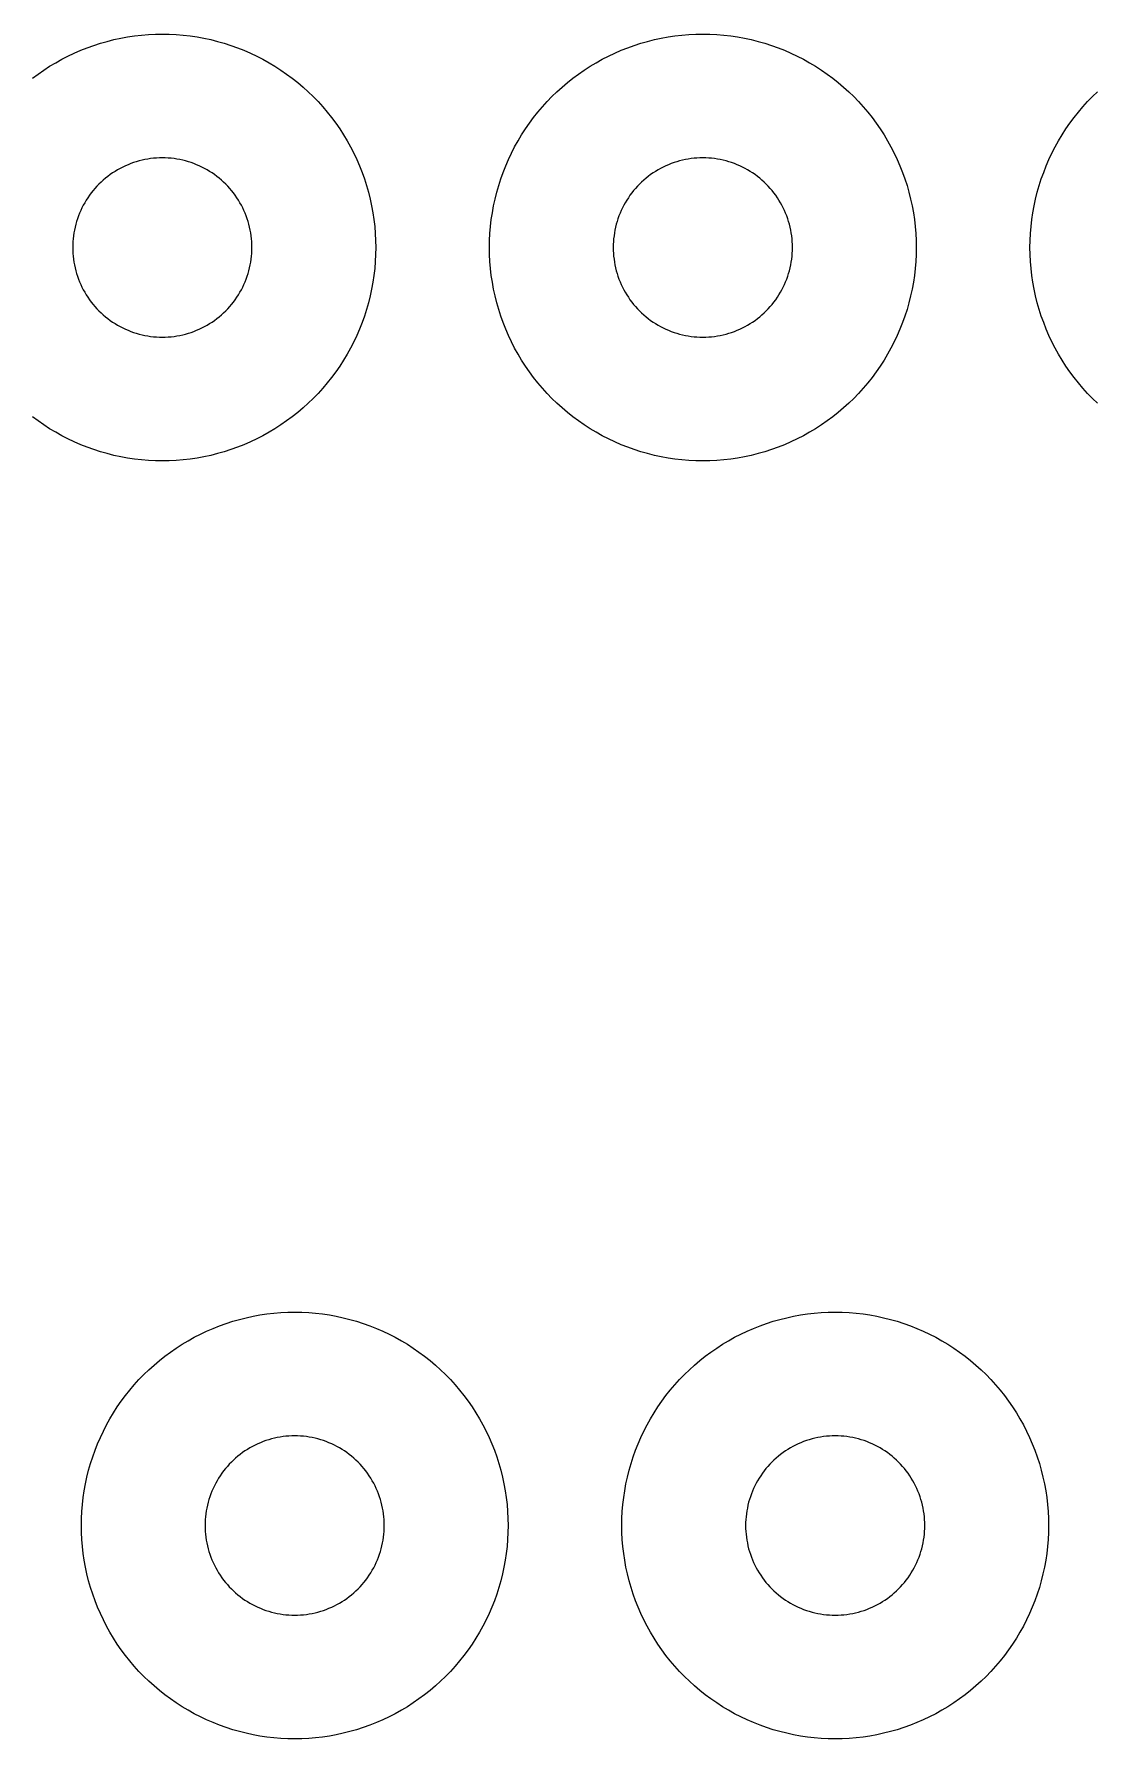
# Model space of a CAD drawing. Header units: millimetres. Extents: x 0 to 471, y 12 to 280.
# Drawn here: x 359.3 to 396.6, y 11.6 to 71.5 of the extents above; entities that cross this region are included whole.
import ezdxf

# ---------------------------------------------------------------- set-up
doc = ezdxf.new("R2010")
doc.units = ezdxf.units.MM
doc.layers.add('CUT', color=1, linetype='Continuous')

msp = doc.modelspace()

# ---------------------------------------------------------------- linework, layer by layer
at = {"layer": 'CUT'}
for points in [[(359.281, 69.994), (359.478, 70.14), (359.68, 70.28), (359.886, 70.413), (360.097, 70.539), (360.311, 70.658), (360.53, 70.77), (360.752, 70.875), (360.977, 70.973), (361.205, 71.063), (361.436, 71.145), (361.67, 71.221), (361.906, 71.288), (362.144, 71.348), (362.384, 71.399), (362.625, 71.443), (362.868, 71.479), (363.112, 71.507), (363.356, 71.527), (363.601, 71.54), (363.847, 71.544), (364.092, 71.54), (364.337, 71.527), (364.582, 71.507), (364.826, 71.479), (365.069, 71.443), (365.31, 71.399), (365.55, 71.348), (365.788, 71.288), (366.024, 71.221), (366.258, 71.145), (366.489, 71.063), (366.717, 70.973), (366.942, 70.875), (367.164, 70.77), (367.382, 70.658), (367.597, 70.539), (367.807, 70.413), (368.014, 70.28), (368.215, 70.14), (368.413, 69.994), (368.605, 69.841), (368.792, 69.682), (368.974, 69.518), (369.15, 69.347), (369.321, 69.17), (369.486, 68.989), (369.644, 68.801), (369.797, 68.609), (369.943, 68.412), (370.083, 68.21), (370.216, 68.004), (370.342, 67.794), (370.461, 67.579), (370.573, 67.361), (370.678, 67.139), (370.776, 66.914), (370.866, 66.685), (370.949, 66.454), (371.024, 66.221), (371.091, 65.985), (371.151, 65.747), (371.203, 65.507), (371.247, 65.265), (371.283, 65.022), (371.311, 64.779), (371.331, 64.534), (371.343, 64.289), (371.347, 64.044), (371.343, 63.798), (371.343, 63.798), (371.331, 63.553), (371.311, 63.308), (371.283, 63.065), (371.247, 62.822), (371.203, 62.58), (371.151, 62.34), (371.091, 62.102), (371.024, 61.866), (370.949, 61.633), (370.866, 61.402), (370.776, 61.173), (370.678, 60.948), (370.573, 60.726), (370.461, 60.508), (370.342, 60.294), (370.216, 60.083), (370.083, 59.877), (369.943, 59.675), (369.797, 59.478), (369.644, 59.286), (369.486, 59.098), (369.321, 58.917), (369.15, 58.74), (368.974, 58.57), (368.792, 58.405), (368.605, 58.246), (368.413, 58.093), (368.215, 57.947), (368.014, 57.808), (367.807, 57.675), (367.597, 57.548), (367.382, 57.429), (367.164, 57.317), (366.942, 57.212), (366.717, 57.114), (366.489, 57.024), (366.258, 56.942), (366.024, 56.866), (365.788, 56.799), (365.55, 56.739), (365.31, 56.688), (365.069, 56.644), (364.826, 56.608), (364.582, 56.58), (364.337, 56.56), (364.092, 56.548), (363.847, 56.544), (363.601, 56.548), (363.356, 56.56), (363.112, 56.58), (362.868, 56.608), (362.625, 56.644), (362.384, 56.688), (362.144, 56.739), (361.906, 56.799), (361.67, 56.866), (361.436, 56.942), (361.205, 57.024), (360.977, 57.114), (360.752, 57.212), (360.53, 57.317), (360.311, 57.429), (360.097, 57.548), (359.886, 57.675), (359.68, 57.808), (359.478, 57.947), (359.281, 58.093)], [(396.72, 58.57), (396.544, 58.74), (396.373, 58.917), (396.208, 59.098), (396.049, 59.286), (395.897, 59.478), (395.751, 59.675), (395.611, 59.877), (395.478, 60.083), (395.352, 60.294), (395.232, 60.508), (395.12, 60.726), (395.015, 60.948), (394.918, 61.173), (394.828, 61.402), (394.745, 61.633), (394.67, 61.866), (394.602, 62.102), (394.543, 62.34), (394.491, 62.58), (394.447, 62.822), (394.411, 63.065), (394.383, 63.308), (394.363, 63.553), (394.351, 63.798), (394.347, 64.044), (394.351, 64.289), (394.363, 64.534), (394.383, 64.779), (394.411, 65.022), (394.447, 65.265), (394.491, 65.507), (394.543, 65.747), (394.602, 65.985), (394.67, 66.221), (394.745, 66.454), (394.828, 66.685), (394.918, 66.914), (395.015, 67.139), (395.12, 67.361), (395.232, 67.579), (395.352, 67.794), (395.478, 68.004), (395.611, 68.21), (395.751, 68.412), (395.897, 68.609), (396.049, 68.801), (396.208, 68.989), (396.373, 69.17), (396.544, 69.347), (396.72, 69.518)]]:
    msp.add_lwpolyline(points, dxfattribs=at)
for points in [[(390.343, 63.798), (390.331, 63.553), (390.311, 63.308), (390.283, 63.065), (390.247, 62.822), (390.203, 62.58), (390.151, 62.34), (390.091, 62.102), (390.024, 61.866), (389.949, 61.633), (389.866, 61.402), (389.776, 61.173), (389.678, 60.948), (389.573, 60.726), (389.461, 60.508), (389.342, 60.294), (389.216, 60.083), (389.083, 59.877), (388.943, 59.675), (388.797, 59.478), (388.644, 59.286), (388.486, 59.098), (388.321, 58.917), (388.15, 58.74), (387.974, 58.57), (387.792, 58.405), (387.605, 58.246), (387.413, 58.093), (387.215, 57.947), (387.014, 57.808), (386.807, 57.675), (386.597, 57.548), (386.382, 57.429), (386.164, 57.317), (385.942, 57.212), (385.717, 57.114), (385.489, 57.024), (385.258, 56.942), (385.024, 56.866), (384.788, 56.799), (384.55, 56.739), (384.31, 56.688), (384.069, 56.644), (383.826, 56.608), (383.582, 56.58), (383.337, 56.56), (383.092, 56.548), (382.847, 56.544), (382.601, 56.548), (382.356, 56.56), (382.112, 56.58), (381.868, 56.608), (381.625, 56.644), (381.384, 56.688), (381.144, 56.739), (380.906, 56.799), (380.67, 56.866), (380.436, 56.942), (380.205, 57.024), (379.977, 57.114), (379.752, 57.212), (379.53, 57.317), (379.311, 57.429), (379.097, 57.548), (378.886, 57.675), (378.68, 57.808), (378.478, 57.947), (378.281, 58.093), (378.089, 58.246), (377.902, 58.405), (377.72, 58.57), (377.544, 58.74), (377.373, 58.917), (377.208, 59.098), (377.049, 59.286), (376.897, 59.478), (376.751, 59.675), (376.611, 59.877), (376.478, 60.083), (376.352, 60.294), (376.232, 60.508), (376.12, 60.726), (376.015, 60.948), (375.918, 61.173), (375.828, 61.402), (375.745, 61.633), (375.67, 61.866), (375.602, 62.102), (375.543, 62.34), (375.491, 62.58), (375.447, 62.822), (375.411, 63.065), (375.383, 63.308), (375.363, 63.553), (375.351, 63.798), (375.347, 64.044), (375.351, 64.289), (375.363, 64.534), (375.383, 64.779), (375.411, 65.022), (375.447, 65.265), (375.491, 65.507), (375.543, 65.747), (375.602, 65.985), (375.67, 66.221), (375.745, 66.454), (375.828, 66.685), (375.918, 66.914), (376.015, 67.139), (376.12, 67.361), (376.232, 67.579), (376.352, 67.794), (376.478, 68.004), (376.611, 68.21), (376.751, 68.412), (376.897, 68.609), (377.049, 68.801), (377.208, 68.989), (377.373, 69.17), (377.544, 69.347), (377.72, 69.518), (377.902, 69.682), (378.089, 69.841), (378.281, 69.994), (378.478, 70.14), (378.68, 70.28), (378.886, 70.413), (379.097, 70.539), (379.311, 70.658), (379.53, 70.77), (379.752, 70.875), (379.977, 70.973), (380.205, 71.063), (380.436, 71.145), (380.67, 71.221), (380.906, 71.288), (381.144, 71.348), (381.384, 71.399), (381.625, 71.443), (381.868, 71.479), (382.112, 71.507), (382.356, 71.527), (382.601, 71.54), (382.847, 71.544), (383.092, 71.54), (383.337, 71.527), (383.582, 71.507), (383.826, 71.479), (384.069, 71.443), (384.31, 71.399), (384.55, 71.348), (384.788, 71.288), (385.024, 71.221), (385.258, 71.145), (385.489, 71.063), (385.717, 70.973), (385.942, 70.875), (386.164, 70.77), (386.382, 70.658), (386.597, 70.539), (386.807, 70.413), (387.014, 70.28), (387.215, 70.14), (387.413, 69.994), (387.605, 69.841), (387.792, 69.682), (387.974, 69.518), (388.15, 69.347), (388.321, 69.17), (388.486, 68.989), (388.644, 68.801), (388.797, 68.609), (388.943, 68.412), (389.083, 68.21), (389.216, 68.004), (389.342, 67.794), (389.461, 67.579), (389.573, 67.361), (389.678, 67.139), (389.776, 66.914), (389.866, 66.685), (389.949, 66.454), (390.024, 66.221), (390.091, 65.985), (390.151, 65.747), (390.203, 65.507), (390.247, 65.265), (390.283, 65.022), (390.311, 64.779), (390.331, 64.534), (390.343, 64.289), (390.347, 64.044), (390.343, 63.798)], [(366.995, 64.147), (366.99, 64.25), (366.982, 64.352), (366.97, 64.455), (366.955, 64.557), (366.936, 64.658), (366.915, 64.759), (366.89, 64.859), (366.861, 64.958), (366.83, 65.056), (366.795, 65.153), (366.757, 65.249), (366.716, 65.344), (366.672, 65.437), (366.625, 65.528), (366.575, 65.619), (366.522, 65.707), (366.466, 65.794), (366.407, 65.878), (366.346, 65.961), (366.282, 66.042), (366.215, 66.12), (366.146, 66.197), (366.074, 66.271), (366, 66.343), (365.924, 66.412), (365.845, 66.479), (365.764, 66.543), (365.682, 66.604), (365.597, 66.663), (365.51, 66.719), (365.422, 66.772), (365.332, 66.822), (365.24, 66.869), (365.147, 66.913), (365.052, 66.954), (364.956, 66.992), (364.859, 67.026), (364.761, 67.058), (364.662, 67.086), (364.562, 67.111), (364.461, 67.133), (364.36, 67.151), (364.258, 67.167), (364.156, 67.178), (364.053, 67.187), (363.95, 67.192), (363.847, 67.194), (363.744, 67.192), (363.641, 67.187), (363.538, 67.178), (363.436, 67.167), (363.334, 67.151), (363.232, 67.133), (363.132, 67.111), (363.032, 67.086), (362.932, 67.058), (362.834, 67.026), (362.737, 66.992), (362.641, 66.954), (362.547, 66.913), (362.454, 66.869), (362.362, 66.822), (362.272, 66.772), (362.183, 66.719), (362.097, 66.663), (362.012, 66.604), (361.929, 66.543), (361.849, 66.479), (361.77, 66.412), (361.694, 66.343), (361.619, 66.271), (361.548, 66.197), (361.479, 66.12), (361.412, 66.042), (361.348, 65.961), (361.286, 65.878), (361.228, 65.794), (361.172, 65.707), (361.119, 65.619), (361.069, 65.528), (361.022, 65.437), (360.978, 65.344), (360.937, 65.249), (360.899, 65.153), (360.864, 65.056), (360.832, 64.958), (360.804, 64.859), (360.779, 64.759), (360.757, 64.658), (360.739, 64.557), (360.724, 64.455), (360.712, 64.352), (360.704, 64.25), (360.699, 64.147), (360.697, 64.044), (360.699, 63.94), (360.704, 63.838), (360.712, 63.735), (360.724, 63.632), (360.739, 63.53), (360.757, 63.429), (360.779, 63.328), (360.804, 63.228), (360.832, 63.129), (360.864, 63.031), (360.899, 62.934), (360.937, 62.838), (360.978, 62.743), (361.022, 62.65), (361.069, 62.559), (361.119, 62.469), (361.172, 62.38), (361.228, 62.293), (361.286, 62.209), (361.348, 62.126), (361.412, 62.045), (361.479, 61.967), (361.548, 61.89), (361.619, 61.816), (361.694, 61.744), (361.77, 61.675), (361.849, 61.609), (361.929, 61.544), (362.012, 61.483), (362.097, 61.424), (362.183, 61.369), (362.272, 61.316), (362.362, 61.265), (362.454, 61.218), (362.547, 61.174), (362.641, 61.133), (362.737, 61.095), (362.834, 61.061), (362.932, 61.029), (363.032, 61.001), (363.132, 60.976), (363.232, 60.954), (363.334, 60.936), (363.436, 60.92), (363.538, 60.909), (363.641, 60.9), (363.744, 60.895), (363.847, 60.894), (363.95, 60.895), (364.053, 60.9), (364.156, 60.909), (364.258, 60.92), (364.36, 60.936), (364.461, 60.954), (364.562, 60.976), (364.662, 61.001), (364.761, 61.029), (364.859, 61.061), (364.956, 61.095), (365.052, 61.133), (365.147, 61.174), (365.24, 61.218), (365.332, 61.265), (365.422, 61.316), (365.51, 61.369), (365.597, 61.424), (365.682, 61.483), (365.764, 61.544), (365.845, 61.609), (365.924, 61.675), (366, 61.744), (366.074, 61.816), (366.146, 61.89), (366.215, 61.967), (366.282, 62.045), (366.346, 62.126), (366.407, 62.209), (366.466, 62.293), (366.522, 62.38), (366.575, 62.469), (366.625, 62.559), (366.672, 62.65), (366.716, 62.743), (366.757, 62.838), (366.795, 62.934), (366.83, 63.031), (366.861, 63.129), (366.89, 63.228), (366.915, 63.328), (366.936, 63.429), (366.955, 63.53), (366.97, 63.632), (366.982, 63.735), (366.99, 63.838), (366.995, 63.94), (366.997, 64.044), (366.995, 64.147)], [(385.995, 64.147), (385.99, 64.25), (385.982, 64.352), (385.97, 64.455), (385.955, 64.557), (385.936, 64.658), (385.915, 64.759), (385.89, 64.859), (385.861, 64.958), (385.83, 65.056), (385.795, 65.153), (385.757, 65.249), (385.716, 65.344), (385.672, 65.437), (385.625, 65.528), (385.575, 65.619), (385.522, 65.707), (385.466, 65.794), (385.407, 65.878), (385.346, 65.961), (385.282, 66.042), (385.215, 66.12), (385.146, 66.197), (385.074, 66.271), (385, 66.343), (384.924, 66.412), (384.845, 66.479), (384.764, 66.543), (384.682, 66.604), (384.597, 66.663), (384.51, 66.719), (384.422, 66.772), (384.332, 66.822), (384.24, 66.869), (384.147, 66.913), (384.052, 66.954), (383.956, 66.992), (383.859, 67.026), (383.761, 67.058), (383.662, 67.086), (383.562, 67.111), (383.461, 67.133), (383.36, 67.151), (383.258, 67.167), (383.156, 67.178), (383.053, 67.187), (382.95, 67.192), (382.847, 67.194), (382.744, 67.192), (382.641, 67.187), (382.538, 67.178), (382.436, 67.167), (382.334, 67.151), (382.232, 67.133), (382.132, 67.111), (382.032, 67.086), (381.932, 67.058), (381.834, 67.026), (381.737, 66.992), (381.641, 66.954), (381.547, 66.913), (381.454, 66.869), (381.362, 66.822), (381.272, 66.772), (381.183, 66.719), (381.097, 66.663), (381.012, 66.604), (380.929, 66.543), (380.849, 66.479), (380.77, 66.412), (380.694, 66.343), (380.619, 66.271), (380.548, 66.197), (380.479, 66.12), (380.412, 66.042), (380.348, 65.961), (380.286, 65.878), (380.228, 65.794), (380.172, 65.707), (380.119, 65.619), (380.069, 65.528), (380.022, 65.437), (379.978, 65.344), (379.937, 65.249), (379.899, 65.153), (379.864, 65.056), (379.832, 64.958), (379.804, 64.859), (379.779, 64.759), (379.757, 64.658), (379.739, 64.557), (379.724, 64.455), (379.712, 64.352), (379.704, 64.25), (379.699, 64.147), (379.697, 64.044), (379.699, 63.94), (379.704, 63.838), (379.712, 63.735), (379.724, 63.632), (379.739, 63.53), (379.757, 63.429), (379.779, 63.328), (379.804, 63.228), (379.832, 63.129), (379.864, 63.031), (379.899, 62.934), (379.937, 62.838), (379.978, 62.743), (380.022, 62.65), (380.069, 62.559), (380.119, 62.469), (380.172, 62.38), (380.228, 62.293), (380.286, 62.209), (380.348, 62.126), (380.412, 62.045), (380.479, 61.967), (380.548, 61.89), (380.619, 61.816), (380.694, 61.744), (380.77, 61.675), (380.849, 61.609), (380.929, 61.544), (381.012, 61.483), (381.097, 61.424), (381.183, 61.369), (381.272, 61.316), (381.362, 61.265), (381.454, 61.218), (381.547, 61.174), (381.641, 61.133), (381.737, 61.095), (381.834, 61.061), (381.932, 61.029), (382.032, 61.001), (382.132, 60.976), (382.232, 60.954), (382.334, 60.936), (382.436, 60.92), (382.538, 60.909), (382.641, 60.9), (382.744, 60.895), (382.847, 60.894), (382.95, 60.895), (383.053, 60.9), (383.156, 60.909), (383.258, 60.92), (383.36, 60.936), (383.461, 60.954), (383.562, 60.976), (383.662, 61.001), (383.761, 61.029), (383.859, 61.061), (383.956, 61.095), (384.052, 61.133), (384.147, 61.174), (384.24, 61.218), (384.332, 61.265), (384.422, 61.316), (384.51, 61.369), (384.597, 61.424), (384.682, 61.483), (384.764, 61.544), (384.845, 61.609), (384.924, 61.675), (385, 61.744), (385.074, 61.816), (385.146, 61.89), (385.215, 61.967), (385.282, 62.045), (385.346, 62.126), (385.407, 62.209), (385.466, 62.293), (385.522, 62.38), (385.575, 62.469), (385.625, 62.559), (385.672, 62.65), (385.716, 62.743), (385.757, 62.838), (385.795, 62.934), (385.83, 63.031), (385.861, 63.129), (385.89, 63.228), (385.915, 63.328), (385.936, 63.429), (385.955, 63.53), (385.97, 63.632), (385.982, 63.735), (385.99, 63.838), (385.995, 63.94), (385.997, 64.044), (385.995, 64.147)], [(375.996, 18.884), (375.984, 18.638), (375.964, 18.394), (375.936, 18.15), (375.9, 17.907), (375.856, 17.666), (375.804, 17.426), (375.744, 17.188), (375.677, 16.952), (375.602, 16.718), (375.519, 16.487), (375.429, 16.259), (375.331, 16.034), (375.227, 15.812), (375.114, 15.593), (374.995, 15.379), (374.869, 15.168), (374.736, 14.962), (374.596, 14.76), (374.45, 14.563), (374.298, 14.371), (374.139, 14.184), (373.974, 14.002), (373.803, 13.826), (373.627, 13.655), (373.445, 13.49), (373.258, 13.331), (373.066, 13.179), (372.869, 13.033), (372.667, 12.893), (372.461, 12.76), (372.25, 12.634), (372.035, 12.515), (371.817, 12.402), (371.595, 12.297), (371.37, 12.2), (371.142, 12.11), (370.911, 12.027), (370.677, 11.952), (370.441, 11.885), (370.203, 11.825), (369.963, 11.773), (369.722, 11.729), (369.479, 11.693), (369.235, 11.665), (368.991, 11.645), (368.745, 11.633), (368.5, 11.629), (368.255, 11.633), (368.009, 11.645), (367.765, 11.665), (367.521, 11.693), (367.278, 11.729), (367.037, 11.773), (366.797, 11.825), (366.559, 11.885), (366.323, 11.952), (366.089, 12.027), (365.858, 12.11), (365.63, 12.2), (365.405, 12.297), (365.183, 12.402), (364.965, 12.515), (364.75, 12.634), (364.539, 12.76), (364.333, 12.893), (364.131, 13.033), (363.934, 13.179), (363.742, 13.331), (363.555, 13.49), (363.373, 13.655), (363.197, 13.826), (363.026, 14.002), (362.861, 14.184), (362.702, 14.371), (362.55, 14.563), (362.404, 14.76), (362.264, 14.962), (362.131, 15.168), (362.005, 15.379), (361.886, 15.593), (361.773, 15.812), (361.669, 16.034), (361.571, 16.259), (361.481, 16.487), (361.398, 16.718), (361.323, 16.952), (361.256, 17.188), (361.196, 17.426), (361.144, 17.666), (361.1, 17.907), (361.064, 18.15), (361.036, 18.394), (361.016, 18.638), (361.004, 18.884), (361, 19.129), (361.004, 19.374), (361.016, 19.619), (361.036, 19.864), (361.064, 20.108), (361.1, 20.351), (361.144, 20.592), (361.196, 20.832), (361.256, 21.07), (361.323, 21.306), (361.398, 21.54), (361.481, 21.771), (361.571, 21.999), (361.669, 22.224), (361.773, 22.446), (361.886, 22.664), (362.005, 22.879), (362.131, 23.089), (362.264, 23.296), (362.404, 23.498), (362.55, 23.695), (362.702, 23.887), (362.861, 24.074), (363.026, 24.256), (363.197, 24.432), (363.373, 24.603), (363.555, 24.768), (363.742, 24.927), (363.934, 25.079), (364.131, 25.225), (364.333, 25.365), (364.539, 25.498), (364.75, 25.624), (364.965, 25.743), (365.183, 25.856), (365.405, 25.96), (365.63, 26.058), (365.858, 26.148), (366.089, 26.231), (366.323, 26.306), (366.559, 26.373), (366.797, 26.433), (367.037, 26.485), (367.278, 26.529), (367.521, 26.565), (367.765, 26.593), (368.009, 26.613), (368.255, 26.625), (368.5, 26.629), (368.745, 26.625), (368.991, 26.613), (369.235, 26.593), (369.479, 26.565), (369.722, 26.529), (369.963, 26.485), (370.203, 26.433), (370.441, 26.373), (370.677, 26.306), (370.911, 26.231), (371.142, 26.148), (371.37, 26.058), (371.595, 25.96), (371.817, 25.856), (372.035, 25.743), (372.25, 25.624), (372.461, 25.498), (372.667, 25.365), (372.869, 25.225), (373.066, 25.079), (373.258, 24.927), (373.445, 24.768), (373.627, 24.603), (373.803, 24.432), (373.974, 24.256), (374.139, 24.074), (374.298, 23.887), (374.45, 23.695), (374.596, 23.498), (374.736, 23.296), (374.869, 23.089), (374.995, 22.879), (375.114, 22.664), (375.227, 22.446), (375.331, 22.224), (375.429, 21.999), (375.519, 21.771), (375.602, 21.54), (375.677, 21.306), (375.744, 21.07), (375.804, 20.832), (375.856, 20.592), (375.9, 20.351), (375.936, 20.108), (375.964, 19.864), (375.984, 19.619), (375.996, 19.374), (376, 19.129), (375.996, 18.884)], [(394.996, 18.884), (394.984, 18.638), (394.964, 18.394), (394.936, 18.15), (394.9, 17.907), (394.856, 17.666), (394.804, 17.426), (394.744, 17.188), (394.677, 16.952), (394.602, 16.718), (394.519, 16.487), (394.429, 16.259), (394.331, 16.034), (394.227, 15.812), (394.114, 15.593), (393.995, 15.379), (393.869, 15.168), (393.736, 14.962), (393.596, 14.76), (393.45, 14.563), (393.298, 14.371), (393.139, 14.184), (392.974, 14.002), (392.803, 13.826), (392.627, 13.655), (392.445, 13.49), (392.258, 13.331), (392.066, 13.179), (391.869, 13.033), (391.667, 12.893), (391.461, 12.76), (391.25, 12.634), (391.035, 12.515), (390.817, 12.402), (390.595, 12.297), (390.37, 12.2), (390.142, 12.11), (389.911, 12.027), (389.677, 11.952), (389.441, 11.885), (389.203, 11.825), (388.963, 11.773), (388.722, 11.729), (388.479, 11.693), (388.235, 11.665), (387.991, 11.645), (387.745, 11.633), (387.5, 11.629), (387.255, 11.633), (387.009, 11.645), (386.765, 11.665), (386.521, 11.693), (386.278, 11.729), (386.037, 11.773), (385.797, 11.825), (385.559, 11.885), (385.323, 11.952), (385.089, 12.027), (384.858, 12.11), (384.63, 12.2), (384.405, 12.297), (384.183, 12.402), (383.965, 12.515), (383.75, 12.634), (383.539, 12.76), (383.333, 12.893), (383.131, 13.033), (382.934, 13.179), (382.742, 13.331), (382.555, 13.49), (382.373, 13.655), (382.197, 13.826), (382.026, 14.002), (381.861, 14.184), (381.702, 14.371), (381.55, 14.563), (381.404, 14.76), (381.264, 14.962), (381.131, 15.168), (381.005, 15.379), (380.886, 15.593), (380.773, 15.812), (380.669, 16.034), (380.571, 16.259), (380.481, 16.487), (380.398, 16.718), (380.323, 16.952), (380.256, 17.188), (380.196, 17.426), (380.144, 17.666), (380.1, 17.907), (380.064, 18.15), (380.036, 18.394), (380.016, 18.638), (380.004, 18.884), (380, 19.129), (380.004, 19.374), (380.016, 19.619), (380.036, 19.864), (380.064, 20.108), (380.1, 20.351), (380.144, 20.592), (380.196, 20.832), (380.256, 21.07), (380.323, 21.306), (380.398, 21.54), (380.481, 21.771), (380.571, 21.999), (380.669, 22.224), (380.773, 22.446), (380.886, 22.664), (381.005, 22.879), (381.131, 23.089), (381.264, 23.296), (381.404, 23.498), (381.55, 23.695), (381.702, 23.887), (381.861, 24.074), (382.026, 24.256), (382.197, 24.432), (382.373, 24.603), (382.555, 24.768), (382.742, 24.927), (382.934, 25.079), (383.131, 25.225), (383.333, 25.365), (383.539, 25.498), (383.75, 25.624), (383.965, 25.743), (384.183, 25.856), (384.405, 25.96), (384.63, 26.058), (384.858, 26.148), (385.089, 26.231), (385.323, 26.306), (385.559, 26.373), (385.797, 26.433), (386.037, 26.485), (386.278, 26.529), (386.521, 26.565), (386.765, 26.593), (387.009, 26.613), (387.255, 26.625), (387.5, 26.629), (387.745, 26.625), (387.991, 26.613), (388.235, 26.593), (388.479, 26.565), (388.722, 26.529), (388.963, 26.485), (389.203, 26.433), (389.441, 26.373), (389.677, 26.306), (389.911, 26.231), (390.142, 26.148), (390.37, 26.058), (390.595, 25.96), (390.817, 25.856), (391.035, 25.743), (391.25, 25.624), (391.461, 25.498), (391.667, 25.365), (391.869, 25.225), (392.066, 25.079), (392.258, 24.927), (392.445, 24.768), (392.627, 24.603), (392.803, 24.432), (392.974, 24.256), (393.139, 24.074), (393.298, 23.887), (393.45, 23.695), (393.596, 23.498), (393.736, 23.296), (393.869, 23.089), (393.995, 22.879), (394.114, 22.664), (394.227, 22.446), (394.331, 22.224), (394.429, 21.999), (394.519, 21.771), (394.602, 21.54), (394.677, 21.306), (394.744, 21.07), (394.804, 20.832), (394.856, 20.592), (394.9, 20.351), (394.936, 20.108), (394.964, 19.864), (394.984, 19.619), (394.996, 19.374), (395, 19.129), (394.996, 18.884)], [(371.648, 19.232), (371.643, 19.335), (371.635, 19.438), (371.623, 19.54), (371.608, 19.642), (371.589, 19.743), (371.568, 19.844), (371.543, 19.944), (371.514, 20.043), (371.483, 20.141), (371.448, 20.239), (371.41, 20.334), (371.369, 20.429), (371.325, 20.522), (371.278, 20.614), (371.228, 20.704), (371.175, 20.792), (371.119, 20.879), (371.06, 20.964), (370.999, 21.047), (370.935, 21.127), (370.868, 21.206), (370.799, 21.282), (370.727, 21.356), (370.653, 21.428), (370.577, 21.497), (370.498, 21.564), (370.418, 21.628), (370.335, 21.689), (370.25, 21.748), (370.163, 21.804), (370.075, 21.857), (369.985, 21.907), (369.893, 21.954), (369.8, 21.998), (369.705, 22.039), (369.61, 22.077), (369.513, 22.112), (369.414, 22.143), (369.315, 22.172), (369.215, 22.197), (369.115, 22.218), (369.013, 22.237), (368.911, 22.252), (368.809, 22.264), (368.706, 22.272), (368.603, 22.277), (368.5, 22.279), (368.397, 22.277), (368.294, 22.272), (368.191, 22.264), (368.089, 22.252), (367.987, 22.237), (367.885, 22.218), (367.785, 22.197), (367.685, 22.172), (367.586, 22.143), (367.487, 22.112), (367.39, 22.077), (367.295, 22.039), (367.2, 21.998), (367.107, 21.954), (367.015, 21.907), (366.925, 21.857), (366.837, 21.804), (366.75, 21.748), (366.665, 21.689), (366.582, 21.628), (366.502, 21.564), (366.423, 21.497), (366.347, 21.428), (366.273, 21.356), (366.201, 21.282), (366.132, 21.206), (366.065, 21.127), (366.001, 21.047), (365.94, 20.964), (365.881, 20.879), (365.825, 20.792), (365.772, 20.704), (365.722, 20.614), (365.675, 20.522), (365.631, 20.429), (365.59, 20.334), (365.552, 20.239), (365.517, 20.141), (365.486, 20.043), (365.457, 19.944), (365.432, 19.844), (365.411, 19.743), (365.392, 19.642), (365.377, 19.54), (365.365, 19.438), (365.357, 19.335), (365.352, 19.232), (365.35, 19.129), (365.352, 19.026), (365.357, 18.923), (365.365, 18.82), (365.377, 18.718), (365.392, 18.616), (365.411, 18.514), (365.432, 18.414), (365.457, 18.314), (365.486, 18.215), (365.517, 18.116), (365.552, 18.019), (365.59, 17.924), (365.631, 17.829), (365.675, 17.736), (365.722, 17.644), (365.772, 17.554), (365.825, 17.466), (365.881, 17.379), (365.94, 17.294), (366.001, 17.211), (366.065, 17.131), (366.132, 17.052), (366.201, 16.976), (366.273, 16.902), (366.347, 16.83), (366.423, 16.761), (366.502, 16.694), (366.582, 16.63), (366.665, 16.568), (366.75, 16.51), (366.837, 16.454), (366.925, 16.401), (367.015, 16.351), (367.107, 16.304), (367.2, 16.26), (367.295, 16.219), (367.39, 16.181), (367.487, 16.146), (367.586, 16.115), (367.685, 16.086), (367.785, 16.061), (367.885, 16.039), (367.987, 16.021), (368.089, 16.006), (368.191, 15.994), (368.294, 15.986), (368.397, 15.981), (368.5, 15.979), (368.603, 15.981), (368.706, 15.986), (368.809, 15.994), (368.911, 16.006), (369.013, 16.021), (369.115, 16.039), (369.215, 16.061), (369.315, 16.086), (369.414, 16.115), (369.513, 16.146), (369.61, 16.181), (369.705, 16.219), (369.8, 16.26), (369.893, 16.304), (369.985, 16.351), (370.075, 16.401), (370.163, 16.454), (370.25, 16.51), (370.335, 16.568), (370.418, 16.63), (370.498, 16.694), (370.577, 16.761), (370.653, 16.83), (370.727, 16.902), (370.799, 16.976), (370.868, 17.052), (370.935, 17.131), (370.999, 17.211), (371.06, 17.294), (371.119, 17.379), (371.175, 17.466), (371.228, 17.554), (371.278, 17.644), (371.325, 17.736), (371.369, 17.829), (371.41, 17.924), (371.448, 18.019), (371.483, 18.116), (371.514, 18.215), (371.543, 18.314), (371.568, 18.414), (371.589, 18.514), (371.608, 18.616), (371.623, 18.718), (371.635, 18.82), (371.643, 18.923), (371.648, 19.026), (371.65, 19.129), (371.648, 19.232)], [(390.648, 19.232), (390.643, 19.335), (390.635, 19.438), (390.623, 19.54), (390.608, 19.642), (390.589, 19.743), (390.568, 19.844), (390.543, 19.944), (390.514, 20.043), (390.483, 20.141), (390.448, 20.239), (390.41, 20.334), (390.369, 20.429), (390.325, 20.522), (390.278, 20.614), (390.228, 20.704), (390.175, 20.792), (390.119, 20.879), (390.06, 20.964), (389.999, 21.047), (389.935, 21.127), (389.868, 21.206), (389.799, 21.282), (389.727, 21.356), (389.653, 21.428), (389.577, 21.497), (389.498, 21.564), (389.418, 21.628), (389.335, 21.689), (389.25, 21.748), (389.163, 21.804), (389.075, 21.857), (388.985, 21.907), (388.893, 21.954), (388.8, 21.998), (388.705, 22.039), (388.61, 22.077), (388.513, 22.112), (388.414, 22.143), (388.315, 22.172), (388.215, 22.197), (388.115, 22.218), (388.013, 22.237), (387.911, 22.252), (387.809, 22.264), (387.706, 22.272), (387.603, 22.277), (387.5, 22.279), (387.397, 22.277), (387.294, 22.272), (387.191, 22.264), (387.089, 22.252), (386.987, 22.237), (386.885, 22.218), (386.785, 22.197), (386.685, 22.172), (386.586, 22.143), (386.487, 22.112), (386.39, 22.077), (386.295, 22.039), (386.2, 21.998), (386.107, 21.954), (386.015, 21.907), (385.925, 21.857), (385.837, 21.804), (385.75, 21.748), (385.665, 21.689), (385.582, 21.628), (385.502, 21.564), (385.423, 21.497), (385.347, 21.428), (385.273, 21.356), (385.201, 21.282), (385.132, 21.206), (385.065, 21.127), (385.001, 21.047), (384.94, 20.964), (384.881, 20.879), (384.825, 20.792), (384.772, 20.704), (384.722, 20.614), (384.675, 20.522), (384.631, 20.429), (384.59, 20.334), (384.552, 20.239), (384.517, 20.141), (384.486, 20.043), (384.457, 19.944), (384.432, 19.844), (384.411, 19.743), (384.392, 19.642), (384.377, 19.54), (384.365, 19.438), (384.357, 19.335), (384.352, 19.232), (384.35, 19.129), (384.352, 19.026), (384.357, 18.923), (384.365, 18.82), (384.377, 18.718), (384.392, 18.616), (384.411, 18.514), (384.432, 18.414), (384.457, 18.314), (384.486, 18.215), (384.517, 18.116), (384.552, 18.019), (384.59, 17.924), (384.631, 17.829), (384.675, 17.736), (384.722, 17.644), (384.772, 17.554), (384.825, 17.466), (384.881, 17.379), (384.94, 17.294), (385.001, 17.211), (385.065, 17.131), (385.132, 17.052), (385.201, 16.976), (385.273, 16.902), (385.347, 16.83), (385.423, 16.761), (385.502, 16.694), (385.582, 16.63), (385.665, 16.568), (385.75, 16.51), (385.837, 16.454), (385.925, 16.401), (386.015, 16.351), (386.107, 16.304), (386.2, 16.26), (386.295, 16.219), (386.39, 16.181), (386.487, 16.146), (386.586, 16.115), (386.685, 16.086), (386.785, 16.061), (386.885, 16.039), (386.987, 16.021), (387.089, 16.006), (387.191, 15.994), (387.294, 15.986), (387.397, 15.981), (387.5, 15.979), (387.603, 15.981), (387.706, 15.986), (387.809, 15.994), (387.911, 16.006), (388.013, 16.021), (388.115, 16.039), (388.215, 16.061), (388.315, 16.086), (388.414, 16.115), (388.513, 16.146), (388.61, 16.181), (388.705, 16.219), (388.8, 16.26), (388.893, 16.304), (388.985, 16.351), (389.075, 16.401), (389.163, 16.454), (389.25, 16.51), (389.335, 16.568), (389.418, 16.63), (389.498, 16.694), (389.577, 16.761), (389.653, 16.83), (389.727, 16.902), (389.799, 16.976), (389.868, 17.052), (389.935, 17.131), (389.999, 17.211), (390.06, 17.294), (390.119, 17.379), (390.175, 17.466), (390.228, 17.554), (390.278, 17.644), (390.325, 17.736), (390.369, 17.829), (390.41, 17.924), (390.448, 18.019), (390.483, 18.116), (390.514, 18.215), (390.543, 18.314), (390.568, 18.414), (390.589, 18.514), (390.608, 18.616), (390.623, 18.718), (390.635, 18.82), (390.643, 18.923), (390.648, 19.026), (390.65, 19.129), (390.648, 19.232)]]:
    msp.add_lwpolyline(points, close=True, dxfattribs=at)

doc.saveas('drawing.dxf')
